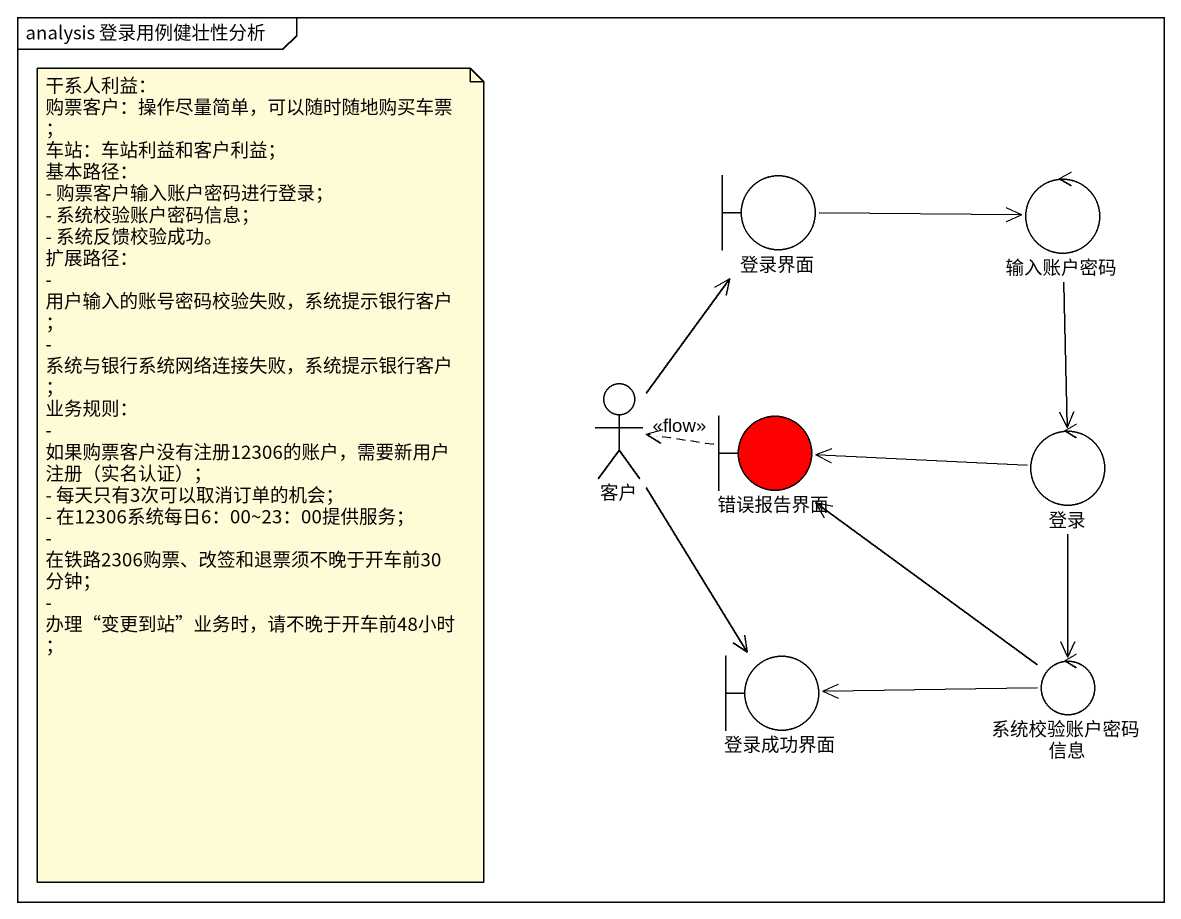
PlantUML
@startuml
mainframe analysis 登录用例健壮性分析
boundary 登录界面
control 输入账户密码
actor 客户
boundary 错误报告界面 #FF0000
control 登录
boundary 登录成功界面
control 系统校验账户密码信息
登录界面 -right-> 输入账户密码
输入账户密码 --> 登录
客户 -up-> 登录界面
客户 --> 登录成功界面
错误报告界面 .left.> 客户 : <<flow>>
登录 -left-> 错误报告界面
登录 --> 系统校验账户密码信息
系统校验账户密码信息 -up-> 错误报告界面
系统校验账户密码信息 -left-> 登录成功界面
note as N1
  干系人利益：
  购票客户：操作尽量简单，可以随时随地购买车票；
  车站：车站利益和客户利益；
  基本路径：
  - 购票客户输入账户密码进行登录；
  - 系统校验账户密码信息；
  - 系统反馈校验成功。
  扩展路径：
  - 用户输入的账号密码校验失败，系统提示银行客户；
  - 系统与银行系统网络连接失败，系统提示银行客户；
  业务规则：
  - 如果购票客户没有注册12306的账户，需要新用户注册（实名认证）；
  - 每天只有3次可以取消订单的机会；
  - 在12306系统每日6：00~23：00提供服务；
  - 在铁路2306购票、改签和退票须不晚于开车前30分钟；
  - 办理“变更到站”业务时，请不晚于开车前48小时；
end note
@enduml
